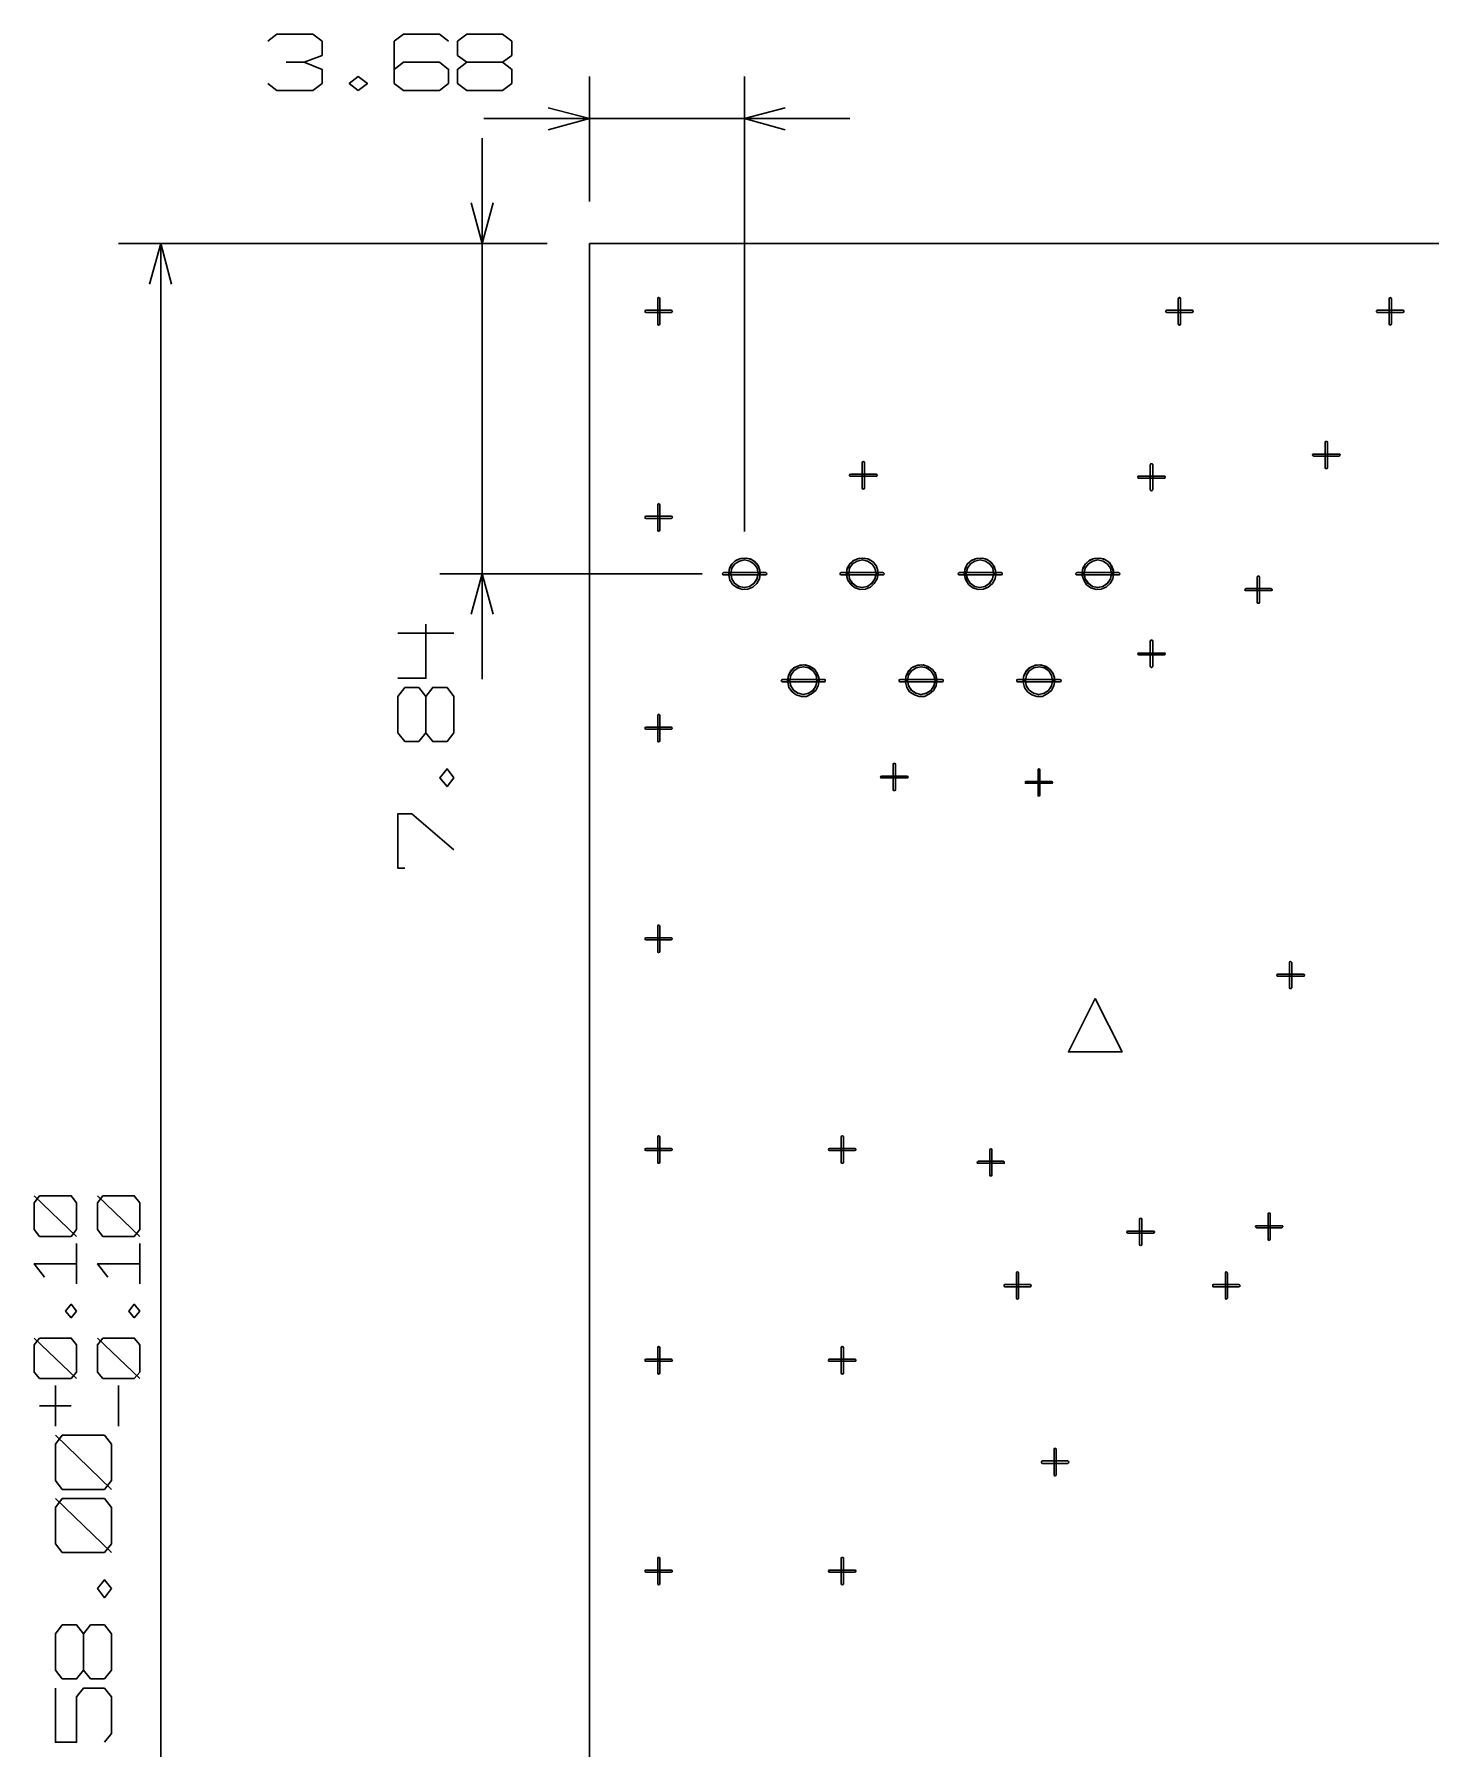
# Model space of a CAD drawing. Header units: millimetres. Extents: x 0 to 1189, y 35 to 806.
# Drawn here: x 587.1 to 678.2, y 510.5 to 622.4 of the extents above; entities that cross this region are included whole.
import ezdxf

# ---------------------------------------------------------------- set-up
doc = ezdxf.new("R2010")
doc.units = ezdxf.units.MM
doc.layers.add('Pen 1', color=7, linetype='Continuous')

msp = doc.modelspace()

# ---------------------------------------------------------------- linework, layer by layer
at = {"layer": 'Pen 1', "color": 7, "lineweight": 30}
for p, q in [((603.55, 620.55), (604.72, 620.55)), ((623.33, 611.47), (623.33, 619.62)), ((633.45, 589.92), (633.45, 619.62)), ((640.33, 616.88), (616.45, 616.88)), ((616.33, 580.3), (616.33, 615.6)), ((620.58, 608.72), (592.62, 608.72)), ((595.38, 608.72), (595.38, 449.2)), ((620.58, 608.72), (613.58, 608.72)), ((630.7, 587.17), (613.58, 587.17)), ((610.83, 583.3), (614.5, 583.3)), ((589.88, 543.92), (587.12, 546.58)), ((594, 543.92), (591.25, 546.58)), ((589.88, 540.83), (589.88, 543.47)), ((594, 540.83), (594, 543.47)), ((589.88, 534.65), (587.12, 537.3)), ((594, 534.65), (591.25, 537.3)), ((588.5, 531.55), (588.5, 534.2)), ((592.62, 531.55), (592.62, 534.2)), ((587.47, 532.88), (589.53, 532.88)), ((592.17, 527.42), (588.5, 530.95)), ((592.17, 523.3), (588.5, 526.83))]:
    msp.add_line(p, q, dxfattribs=at)
for points in [[(602.35, 621.92), (602.95, 622.38), (605.3, 622.38), (605.9, 621.92), (605.9, 621), (604.72, 620.55), (605.9, 620.08), (605.9, 619.17), (605.3, 618.7), (602.95, 618.7), (602.35, 619.17)], [(614.15, 621.92), (613.55, 622.38), (611.2, 622.38), (610.6, 621.92), (610.6, 619.17), (611.2, 618.7), (613.55, 618.7), (614.15, 619.17), (614.15, 620.08), (613.55, 620.55), (611.2, 620.55), (610.6, 620.08)], [(615.33, 620.55), (614.72, 620.08), (614.72, 619.17), (615.33, 618.7), (617.67, 618.7), (618.28, 619.17), (618.28, 620.08), (617.67, 620.55), (615.33, 620.55), (614.72, 621), (614.72, 621.92), (615.33, 622.38), (617.67, 622.38), (618.28, 621.92), (618.28, 621), (617.67, 620.55)], [(608.25, 618.7), (607.67, 619.17), (608.25, 619.62), (608.85, 619.17), (608.25, 618.7)], [(620.65, 616.15), (623.33, 616.88), (620.65, 617.58)], [(636.1, 617.58), (633.45, 616.88), (636.1, 616.15)], [(615.62, 611.38), (616.33, 608.72), (617.05, 611.38)], [(596.08, 606.08), (595.38, 608.72), (594.65, 606.08)], [(623.33, 608.72), (623.33, 449.2), (832.35, 449.2), (832.35, 608.72), (623.33, 608.72)], [(627.03, 604.22), (626.97, 604.25), (626.97, 604.3), (626.97, 604.35), (627.03, 604.38), (628.67, 604.38), (628.72, 604.35), (628.75, 604.3), (628.72, 604.25), (628.67, 604.22), (627.03, 604.22)], [(627.03, 604.22), (626.97, 604.25), (626.97, 604.3), (626.97, 604.35), (627.03, 604.38), (628.67, 604.38), (628.72, 604.35), (628.75, 604.3), (628.72, 604.25), (628.67, 604.22), (627.03, 604.22)], [(627.8, 605.12), (627.8, 605.17), (627.85, 605.2), (627.9, 605.17), (627.92, 605.12), (627.92, 603.47), (627.9, 603.42), (627.85, 603.4), (627.8, 603.42), (627.8, 603.47), (627.8, 605.12)], [(627.8, 605.12), (627.8, 605.17), (627.85, 605.2), (627.9, 605.17), (627.92, 605.12), (627.92, 603.47), (627.9, 603.42), (627.85, 603.4), (627.8, 603.42), (627.8, 603.47), (627.8, 605.12)], [(661, 604.22), (660.95, 604.25), (660.92, 604.3), (660.95, 604.35), (661, 604.38), (662.65, 604.38), (662.7, 604.35), (662.72, 604.3), (662.7, 604.25), (662.65, 604.22), (661, 604.22)], [(661, 604.22), (660.95, 604.25), (660.92, 604.3), (660.95, 604.35), (661, 604.38), (662.65, 604.38), (662.7, 604.35), (662.72, 604.3), (662.7, 604.25), (662.65, 604.22), (661, 604.22)], [(661.75, 605.12), (661.78, 605.17), (661.83, 605.2), (661.88, 605.17), (661.9, 605.12), (661.9, 603.47), (661.88, 603.42), (661.83, 603.4), (661.78, 603.42), (661.75, 603.47), (661.75, 605.12)], [(661.75, 605.12), (661.78, 605.17), (661.83, 605.2), (661.88, 605.17), (661.9, 605.12), (661.9, 603.47), (661.88, 603.42), (661.83, 603.4), (661.78, 603.42), (661.75, 603.47), (661.75, 605.12)], [(674.75, 604.22), (674.7, 604.25), (674.67, 604.3), (674.7, 604.35), (674.75, 604.38), (676.4, 604.38), (676.45, 604.35), (676.47, 604.3), (676.45, 604.25), (676.4, 604.22), (674.75, 604.22)], [(674.75, 604.22), (674.7, 604.25), (674.67, 604.3), (674.7, 604.35), (674.75, 604.38), (676.4, 604.38), (676.45, 604.35), (676.47, 604.3), (676.45, 604.25), (676.4, 604.22), (674.75, 604.22)], [(675.5, 605.12), (675.53, 605.17), (675.58, 605.2), (675.62, 605.17), (675.65, 605.12), (675.65, 603.47), (675.62, 603.42), (675.58, 603.4), (675.53, 603.42), (675.5, 603.47), (675.5, 605.12)], [(675.5, 605.12), (675.53, 605.17), (675.58, 605.2), (675.62, 605.17), (675.65, 605.12), (675.65, 603.47), (675.62, 603.42), (675.58, 603.4), (675.53, 603.42), (675.5, 603.47), (675.5, 605.12)], [(671.33, 595.75), (671.35, 595.8), (671.4, 595.8), (671.45, 595.8), (671.47, 595.75), (671.47, 594.1), (671.45, 594.05), (671.4, 594.03), (671.35, 594.05), (671.33, 594.1), (671.33, 595.75)], [(671.33, 595.75), (671.35, 595.8), (671.4, 595.8), (671.45, 595.8), (671.47, 595.75), (671.47, 594.1), (671.45, 594.05), (671.4, 594.03), (671.35, 594.05), (671.33, 594.1), (671.33, 595.75)], [(641.12, 594.42), (641.15, 594.47), (641.2, 594.5), (641.25, 594.47), (641.28, 594.42), (641.28, 592.78), (641.25, 592.72), (641.2, 592.7), (641.15, 592.72), (641.12, 592.78), (641.12, 594.42)], [(641.12, 594.42), (641.15, 594.47), (641.2, 594.5), (641.25, 594.47), (641.28, 594.42), (641.28, 592.78), (641.25, 592.72), (641.2, 592.7), (641.15, 592.72), (641.12, 592.78), (641.12, 594.42)], [(659.92, 594.3), (659.95, 594.35), (660, 594.35), (660.05, 594.35), (660.08, 594.3), (660.08, 592.65), (660.05, 592.6), (660, 592.58), (659.95, 592.6), (659.92, 592.65), (659.92, 594.3)], [(659.92, 594.3), (659.95, 594.35), (660, 594.35), (660.05, 594.35), (660.08, 594.3), (660.08, 592.65), (660.05, 592.6), (660, 592.58), (659.95, 592.6), (659.92, 592.65), (659.92, 594.3)], [(670.58, 594.85), (670.53, 594.88), (670.5, 594.92), (670.53, 594.97), (670.58, 594.97), (672.22, 594.97), (672.28, 594.97), (672.3, 594.92), (672.28, 594.88), (672.22, 594.85), (670.58, 594.85)], [(670.58, 594.85), (670.53, 594.88), (670.5, 594.92), (670.53, 594.97), (670.58, 594.97), (672.22, 594.97), (672.28, 594.97), (672.3, 594.92), (672.28, 594.88), (672.22, 594.85), (670.58, 594.85)], [(640.38, 593.53), (640.33, 593.55), (640.3, 593.6), (640.33, 593.65), (640.38, 593.67), (642.03, 593.67), (642.08, 593.65), (642.1, 593.6), (642.08, 593.55), (642.03, 593.53), (640.38, 593.53)], [(640.38, 593.53), (640.33, 593.55), (640.3, 593.6), (640.33, 593.65), (640.38, 593.67), (642.03, 593.67), (642.08, 593.65), (642.1, 593.6), (642.08, 593.55), (642.03, 593.53), (640.38, 593.53)], [(659.17, 593.4), (659.12, 593.42), (659.1, 593.47), (659.12, 593.53), (659.17, 593.53), (660.83, 593.53), (660.88, 593.53), (660.9, 593.47), (660.88, 593.42), (660.83, 593.4), (659.17, 593.4)], [(659.17, 593.4), (659.12, 593.42), (659.1, 593.47), (659.12, 593.53), (659.17, 593.53), (660.83, 593.53), (660.88, 593.53), (660.9, 593.47), (660.88, 593.42), (660.83, 593.4), (659.17, 593.4)], [(627.03, 590.78), (626.97, 590.8), (626.97, 590.85), (626.97, 590.9), (627.03, 590.92), (628.67, 590.92), (628.72, 590.9), (628.75, 590.85), (628.72, 590.8), (628.67, 590.78), (627.03, 590.78)], [(627.03, 590.78), (626.97, 590.8), (626.97, 590.85), (626.97, 590.9), (627.03, 590.92), (628.67, 590.92), (628.72, 590.9), (628.75, 590.85), (628.72, 590.8), (628.67, 590.78), (627.03, 590.78)], [(627.8, 591.67), (627.8, 591.72), (627.85, 591.75), (627.9, 591.72), (627.92, 591.67), (627.92, 590.03), (627.9, 589.97), (627.85, 589.95), (627.8, 589.97), (627.8, 590.03), (627.8, 591.67)], [(627.8, 591.67), (627.8, 591.72), (627.85, 591.75), (627.9, 591.72), (627.92, 591.67), (627.92, 590.03), (627.9, 589.97), (627.85, 589.95), (627.8, 589.97), (627.8, 590.03), (627.8, 591.67)], [(632.42, 587.17), (632.47, 587.53), (632.65, 587.83), (632.9, 588.05), (633.22, 588.17), (633.58, 588.2), (633.9, 588.1), (634.17, 587.9), (634.38, 587.62), (634.47, 587.28), (634.47, 587.17), (634.35, 587.17), (634.28, 587.53), (634.08, 587.8), (633.8, 588), (633.45, 588.08), (633.12, 588), (632.83, 587.83), (632.62, 587.53), (632.55, 587.2), (632.55, 587.17), (632.42, 587.17)], [(634.47, 587.17), (634.42, 586.85), (634.25, 586.53), (634, 586.3), (633.67, 586.17), (633.33, 586.15), (633, 586.25), (632.7, 586.45), (632.5, 586.75), (632.42, 587.08), (632.45, 587.42), (632.58, 587.75), (632.83, 588), (633.12, 588.15), (633.47, 588.2), (633.83, 588.15), (634.12, 587.97), (634.35, 587.7), (634.45, 587.38), (634.47, 587.17)], [(634.35, 587.17), (634.28, 587.53), (634.08, 587.8), (633.8, 588), (633.45, 588.08), (633.12, 588), (632.83, 587.83), (632.62, 587.53), (632.55, 587.2), (632.62, 586.85), (632.8, 586.55), (633.08, 586.35), (633.42, 586.28), (633.78, 586.35), (634.05, 586.53), (634.25, 586.83), (634.35, 587.15), (634.35, 587.17)], [(640.1, 587.17), (640.15, 587.53), (640.33, 587.83), (640.6, 588.05), (640.9, 588.17), (641.25, 588.2), (641.6, 588.1), (641.88, 587.9), (642.08, 587.62), (642.15, 587.28), (642.17, 587.17), (642.03, 587.17), (641.95, 587.53), (641.78, 587.8), (641.47, 588), (641.15, 588.08), (640.8, 588), (640.5, 587.83), (640.3, 587.53), (640.25, 587.2), (640.25, 587.17), (640.1, 587.17)], [(642.17, 587.17), (642.1, 586.85), (641.92, 586.53), (641.67, 586.3), (641.35, 586.17), (641, 586.15), (640.67, 586.25), (640.4, 586.45), (640.2, 586.75), (640.1, 587.08), (640.12, 587.42), (640.28, 587.75), (640.5, 588), (640.83, 588.15), (641.15, 588.2), (641.5, 588.15), (641.8, 587.97), (642.03, 587.7), (642.15, 587.38), (642.17, 587.17)], [(642.03, 587.17), (641.95, 587.53), (641.78, 587.8), (641.47, 588), (641.15, 588.08), (640.8, 588), (640.5, 587.83), (640.3, 587.53), (640.25, 587.2), (640.3, 586.85), (640.47, 586.55), (640.78, 586.35), (641.1, 586.28), (641.45, 586.35), (641.75, 586.53), (641.95, 586.83), (642.03, 587.15), (642.03, 587.17)], [(647.78, 587.17), (647.85, 587.53), (648, 587.83), (648.28, 588.05), (648.6, 588.17), (648.95, 588.2), (649.28, 588.1), (649.55, 587.9), (649.75, 587.62), (649.85, 587.28), (649.85, 587.17), (649.7, 587.17), (649.65, 587.53), (649.45, 587.8), (649.17, 588), (648.83, 588.08), (648.47, 588), (648.2, 587.83), (648, 587.53), (647.92, 587.2), (647.92, 587.17), (647.78, 587.17)], [(649.85, 587.17), (649.8, 586.85), (649.62, 586.53), (649.35, 586.3), (649.05, 586.17), (648.7, 586.15), (648.35, 586.25), (648.08, 586.45), (647.88, 586.75), (647.8, 587.08), (647.83, 587.42), (647.95, 587.75), (648.2, 588), (648.5, 588.15), (648.85, 588.2), (649.17, 588.15), (649.47, 587.97), (649.7, 587.7), (649.83, 587.38), (649.85, 587.17)], [(649.7, 587.17), (649.65, 587.53), (649.45, 587.8), (649.17, 588), (648.83, 588.08), (648.47, 588), (648.2, 587.83), (648, 587.53), (647.92, 587.2), (647.97, 586.85), (648.17, 586.55), (648.45, 586.35), (648.8, 586.28), (649.12, 586.35), (649.42, 586.53), (649.62, 586.83), (649.7, 587.15), (649.7, 587.17)], [(655.47, 587.17), (655.53, 587.53), (655.7, 587.83), (655.95, 588.05), (656.28, 588.17), (656.62, 588.2), (656.95, 588.1), (657.25, 587.9), (657.42, 587.62), (657.53, 587.28), (657.53, 587.17), (657.4, 587.17), (657.33, 587.53), (657.12, 587.8), (656.85, 588), (656.5, 588.08), (656.17, 588), (655.88, 587.83), (655.67, 587.53), (655.6, 587.2), (655.6, 587.17), (655.47, 587.17)], [(657.53, 587.17), (657.47, 586.85), (657.3, 586.53), (657.05, 586.3), (656.72, 586.17), (656.38, 586.15), (656.05, 586.25), (655.75, 586.45), (655.58, 586.75), (655.47, 587.08), (655.5, 587.42), (655.65, 587.75), (655.88, 588), (656.17, 588.15), (656.53, 588.2), (656.88, 588.15), (657.17, 587.97), (657.4, 587.7), (657.53, 587.38), (657.53, 587.17)], [(657.4, 587.17), (657.33, 587.53), (657.12, 587.8), (656.85, 588), (656.5, 588.08), (656.17, 588), (655.88, 587.83), (655.67, 587.53), (655.6, 587.2), (655.67, 586.85), (655.85, 586.55), (656.15, 586.35), (656.47, 586.28), (656.83, 586.35), (657.12, 586.53), (657.33, 586.83), (657.4, 587.15), (657.4, 587.17)], [(617.05, 584.53), (616.33, 587.17), (615.62, 584.53)], [(632.08, 587.1), (632.03, 587.12), (632, 587.17), (632.03, 587.22), (632.08, 587.25), (634.83, 587.25), (634.88, 587.22), (634.9, 587.17), (634.88, 587.12), (634.83, 587.1), (632.08, 587.1)], [(632.08, 587.1), (632.03, 587.12), (632, 587.17), (632.03, 587.22), (632.08, 587.25), (634.83, 587.25), (634.88, 587.22), (634.9, 587.17), (634.88, 587.12), (634.83, 587.1), (632.08, 587.1)], [(632.55, 587.17), (632.62, 586.85), (632.8, 586.55), (633.1, 586.35), (633.45, 586.28), (633.78, 586.35), (634.08, 586.55), (634.28, 586.83), (634.35, 587.17), (634.47, 587.17), (634.42, 586.85), (634.25, 586.53), (634, 586.3), (633.67, 586.17), (633.33, 586.15), (633, 586.25), (632.7, 586.45), (632.5, 586.75), (632.42, 587.08), (632.42, 587.17), (632.55, 587.17)], [(639.75, 587.1), (639.7, 587.12), (639.7, 587.17), (639.7, 587.22), (639.75, 587.25), (642.5, 587.25), (642.55, 587.22), (642.58, 587.17), (642.55, 587.12), (642.5, 587.1), (639.75, 587.1)], [(639.75, 587.1), (639.7, 587.12), (639.7, 587.17), (639.7, 587.22), (639.75, 587.25), (642.5, 587.25), (642.55, 587.22), (642.58, 587.17), (642.55, 587.12), (642.5, 587.1), (639.75, 587.1)], [(640.25, 587.17), (640.3, 586.85), (640.5, 586.55), (640.78, 586.35), (641.12, 586.28), (641.47, 586.35), (641.75, 586.55), (641.95, 586.83), (642.03, 587.17), (642.17, 587.17), (642.1, 586.85), (641.92, 586.53), (641.67, 586.3), (641.35, 586.17), (641, 586.15), (640.67, 586.25), (640.4, 586.45), (640.2, 586.75), (640.1, 587.08), (640.1, 587.17), (640.25, 587.17)], [(647.45, 587.1), (647.4, 587.12), (647.38, 587.17), (647.4, 587.22), (647.45, 587.25), (650.2, 587.25), (650.25, 587.22), (650.25, 587.17), (650.25, 587.12), (650.2, 587.1), (647.45, 587.1)], [(647.45, 587.1), (647.4, 587.12), (647.38, 587.17), (647.4, 587.22), (647.45, 587.25), (650.2, 587.25), (650.25, 587.22), (650.25, 587.17), (650.25, 587.12), (650.2, 587.1), (647.45, 587.1)], [(647.92, 587.17), (648, 586.85), (648.17, 586.55), (648.47, 586.35), (648.8, 586.28), (649.15, 586.35), (649.45, 586.55), (649.62, 586.83), (649.7, 587.17), (649.85, 587.17), (649.8, 586.85), (649.62, 586.53), (649.35, 586.3), (649.05, 586.17), (648.7, 586.15), (648.35, 586.25), (648.08, 586.45), (647.88, 586.75), (647.8, 587.08), (647.78, 587.17), (647.92, 587.17)], [(655.12, 587.1), (655.08, 587.12), (655.05, 587.17), (655.08, 587.22), (655.12, 587.25), (657.88, 587.25), (657.92, 587.22), (657.95, 587.17), (657.92, 587.12), (657.88, 587.1), (655.12, 587.1)], [(655.12, 587.1), (655.08, 587.12), (655.05, 587.17), (655.08, 587.22), (655.12, 587.25), (657.88, 587.25), (657.92, 587.22), (657.95, 587.17), (657.92, 587.12), (657.88, 587.1), (655.12, 587.1)], [(655.6, 587.17), (655.67, 586.85), (655.88, 586.55), (656.15, 586.35), (656.5, 586.28), (656.83, 586.35), (657.12, 586.55), (657.33, 586.83), (657.4, 587.17), (657.53, 587.17), (657.47, 586.85), (657.3, 586.53), (657.05, 586.3), (656.72, 586.17), (656.38, 586.15), (656.05, 586.25), (655.75, 586.45), (655.58, 586.75), (655.47, 587.08), (655.47, 587.17), (655.6, 587.17)], [(666.9, 586.95), (666.92, 587), (666.97, 587.03), (667.03, 587), (667.05, 586.95), (667.05, 585.3), (667.03, 585.25), (666.97, 585.25), (666.92, 585.25), (666.9, 585.3), (666.9, 586.95)], [(666.9, 586.95), (666.92, 587), (666.97, 587.03), (667.03, 587), (667.05, 586.95), (667.05, 585.3), (667.03, 585.25), (666.97, 585.25), (666.92, 585.25), (666.9, 585.3), (666.9, 586.95)], [(666.15, 586.08), (666.1, 586.08), (666.08, 586.12), (666.1, 586.17), (666.15, 586.2), (667.8, 586.2), (667.85, 586.17), (667.88, 586.12), (667.85, 586.08), (667.8, 586.08), (666.15, 586.08)], [(666.15, 586.08), (666.1, 586.08), (666.08, 586.12), (666.1, 586.17), (666.15, 586.2), (667.8, 586.2), (667.85, 586.17), (667.88, 586.12), (667.85, 586.08), (667.8, 586.08), (666.15, 586.08)], [(610.83, 580.35), (612.67, 580.35), (612.67, 583.88)], [(659.17, 581.88), (659.12, 581.9), (659.1, 581.95), (659.12, 582), (659.17, 582), (660.83, 582), (660.88, 582), (660.9, 581.95), (660.88, 581.9), (660.83, 581.88), (659.17, 581.88)], [(659.17, 581.88), (659.12, 581.9), (659.1, 581.95), (659.12, 582), (659.17, 582), (660.83, 582), (660.88, 582), (660.9, 581.95), (660.88, 581.9), (660.83, 581.88), (659.17, 581.88)], [(659.92, 582.78), (659.95, 582.83), (660, 582.83), (660.05, 582.83), (660.08, 582.78), (660.08, 581.12), (660.05, 581.08), (660, 581.05), (659.95, 581.08), (659.92, 581.12), (659.92, 582.78)], [(659.92, 582.78), (659.95, 582.83), (660, 582.83), (660.05, 582.83), (660.08, 582.78), (660.08, 581.12), (660.05, 581.08), (660, 581.05), (659.95, 581.08), (659.92, 581.12), (659.92, 582.78)], [(636.25, 580.2), (636.33, 580.53), (636.47, 580.85), (636.75, 581.08), (637.08, 581.2), (637.42, 581.22), (637.75, 581.12), (638.03, 580.92), (638.22, 580.62), (638.33, 580.3), (638.33, 580.2), (638.17, 580.2), (638.12, 580.53), (637.92, 580.83), (637.62, 581.03), (637.3, 581.1), (636.95, 581.03), (636.67, 580.83), (636.47, 580.55), (636.4, 580.2), (636.25, 580.2)], [(638.33, 580.2), (638.25, 579.85), (638.1, 579.55), (637.83, 579.33), (637.5, 579.17), (637.17, 579.17), (636.83, 579.28), (636.55, 579.47), (636.35, 579.75), (636.28, 580.1), (636.3, 580.45), (636.42, 580.75), (636.67, 581.03), (636.97, 581.17), (637.33, 581.22), (637.65, 581.15), (637.95, 580.97), (638.17, 580.72), (638.3, 580.4), (638.33, 580.2)], [(638.17, 580.2), (638.12, 580.53), (637.92, 580.83), (637.62, 581.03), (637.3, 581.1), (636.95, 581.03), (636.67, 580.83), (636.47, 580.55), (636.4, 580.2), (636.45, 579.88), (636.65, 579.58), (636.92, 579.38), (637.28, 579.3), (637.6, 579.35), (637.9, 579.55), (638.1, 579.83), (638.17, 580.17), (638.17, 580.2)], [(643.95, 580.2), (644, 580.53), (644.17, 580.85), (644.42, 581.08), (644.75, 581.2), (645.1, 581.22), (645.42, 581.12), (645.72, 580.92), (645.9, 580.62), (646, 580.3), (646, 580.2), (645.88, 580.2), (645.8, 580.53), (645.6, 580.83), (645.33, 581.03), (644.97, 581.1), (644.65, 581.03), (644.35, 580.83), (644.15, 580.55), (644.08, 580.2), (643.95, 580.2)], [(646, 580.2), (645.95, 579.85), (645.78, 579.55), (645.53, 579.33), (645.2, 579.17), (644.85, 579.17), (644.53, 579.28), (644.22, 579.47), (644.05, 579.75), (643.95, 580.1), (643.97, 580.45), (644.12, 580.75), (644.35, 581.03), (644.65, 581.17), (645, 581.22), (645.35, 581.15), (645.65, 580.97), (645.88, 580.72), (645.97, 580.4), (646, 580.2)], [(645.88, 580.2), (645.8, 580.53), (645.6, 580.83), (645.33, 581.03), (644.97, 581.1), (644.65, 581.03), (644.35, 580.83), (644.15, 580.55), (644.08, 580.2), (644.15, 579.88), (644.33, 579.58), (644.62, 579.38), (644.95, 579.3), (645.3, 579.35), (645.6, 579.55), (645.8, 579.83), (645.88, 580.17), (645.88, 580.2)], [(651.62, 580.2), (651.67, 580.53), (651.85, 580.85), (652.12, 581.08), (652.42, 581.2), (652.78, 581.22), (653.12, 581.12), (653.4, 580.92), (653.6, 580.62), (653.67, 580.3), (653.7, 580.2), (653.55, 580.2), (653.47, 580.53), (653.3, 580.83), (653, 581.03), (652.67, 581.1), (652.33, 581.03), (652.03, 580.83), (651.85, 580.55), (651.78, 580.2), (651.62, 580.2)], [(653.7, 580.2), (653.62, 579.85), (653.47, 579.55), (653.2, 579.33), (652.88, 579.17), (652.53, 579.17), (652.2, 579.28), (651.92, 579.47), (651.72, 579.75), (651.62, 580.1), (651.65, 580.45), (651.8, 580.75), (652.03, 581.03), (652.35, 581.17), (652.67, 581.22), (653.03, 581.15), (653.33, 580.97), (653.55, 580.72), (653.67, 580.4), (653.7, 580.2)], [(653.55, 580.2), (653.47, 580.53), (653.3, 580.83), (653, 581.03), (652.67, 581.1), (652.33, 581.03), (652.03, 580.83), (651.85, 580.55), (651.78, 580.2), (651.83, 579.88), (652.03, 579.58), (652.3, 579.38), (652.62, 579.3), (652.97, 579.35), (653.28, 579.55), (653.47, 579.83), (653.55, 580.17), (653.55, 580.2)], [(612.67, 576.8), (613.12, 576.22), (614.05, 576.22), (614.5, 576.8), (614.5, 579.17), (614.05, 579.75), (613.12, 579.75), (612.67, 579.17), (612.67, 576.8), (612.2, 576.22), (611.3, 576.22), (610.83, 576.8), (610.83, 579.17), (611.3, 579.75), (612.2, 579.75), (612.67, 579.17)], [(635.92, 580.12), (635.88, 580.15), (635.85, 580.2), (635.88, 580.25), (635.92, 580.28), (638.67, 580.28), (638.72, 580.25), (638.72, 580.2), (638.72, 580.15), (638.67, 580.12), (635.92, 580.12)], [(635.92, 580.12), (635.88, 580.15), (635.85, 580.2), (635.88, 580.25), (635.92, 580.28), (638.67, 580.28), (638.72, 580.25), (638.72, 580.2), (638.72, 580.15), (638.67, 580.12), (635.92, 580.12)], [(636.4, 580.2), (636.47, 579.85), (636.65, 579.58), (636.95, 579.38), (637.28, 579.3), (637.62, 579.38), (637.92, 579.55), (638.1, 579.85), (638.17, 580.17), (638.17, 580.2), (638.33, 580.2), (638.25, 579.85), (638.1, 579.55), (637.83, 579.33), (637.5, 579.17), (637.17, 579.17), (636.83, 579.28), (636.55, 579.47), (636.35, 579.75), (636.28, 580.1), (636.25, 580.2), (636.4, 580.2)], [(643.6, 580.12), (643.55, 580.15), (643.53, 580.2), (643.55, 580.25), (643.6, 580.28), (646.35, 580.28), (646.4, 580.25), (646.42, 580.2), (646.4, 580.15), (646.35, 580.12), (643.6, 580.12)], [(643.6, 580.12), (643.55, 580.15), (643.53, 580.2), (643.55, 580.25), (643.6, 580.28), (646.35, 580.28), (646.4, 580.25), (646.42, 580.2), (646.4, 580.15), (646.35, 580.12), (643.6, 580.12)], [(644.08, 580.2), (644.15, 579.85), (644.35, 579.58), (644.62, 579.38), (644.97, 579.3), (645.3, 579.38), (645.6, 579.55), (645.8, 579.85), (645.88, 580.17), (645.88, 580.2), (646, 580.2), (645.95, 579.85), (645.78, 579.55), (645.53, 579.33), (645.2, 579.17), (644.85, 579.17), (644.53, 579.28), (644.22, 579.47), (644.05, 579.75), (643.95, 580.1), (643.95, 580.2), (644.08, 580.2)], [(651.28, 580.12), (651.22, 580.15), (651.22, 580.2), (651.22, 580.25), (651.28, 580.28), (654.03, 580.28), (654.08, 580.25), (654.1, 580.2), (654.08, 580.15), (654.03, 580.12), (651.28, 580.12)], [(651.28, 580.12), (651.22, 580.15), (651.22, 580.2), (651.22, 580.25), (651.28, 580.28), (654.03, 580.28), (654.08, 580.25), (654.1, 580.2), (654.08, 580.15), (654.03, 580.12), (651.28, 580.12)], [(651.78, 580.2), (651.83, 579.85), (652.03, 579.58), (652.3, 579.38), (652.65, 579.3), (653, 579.38), (653.28, 579.55), (653.47, 579.85), (653.55, 580.17), (653.55, 580.2), (653.7, 580.2), (653.62, 579.85), (653.47, 579.55), (653.2, 579.33), (652.88, 579.17), (652.53, 579.17), (652.2, 579.28), (651.92, 579.47), (651.72, 579.75), (651.62, 580.1), (651.62, 580.2), (651.78, 580.2)], [(627.8, 577.92), (627.8, 577.97), (627.85, 578), (627.9, 577.97), (627.92, 577.92), (627.92, 576.28), (627.9, 576.22), (627.85, 576.2), (627.8, 576.22), (627.8, 576.28), (627.8, 577.92)], [(627.8, 577.92), (627.8, 577.97), (627.85, 578), (627.9, 577.97), (627.92, 577.92), (627.92, 576.28), (627.9, 576.22), (627.85, 576.2), (627.8, 576.22), (627.8, 576.28), (627.8, 577.92)], [(627.03, 577.03), (626.97, 577.05), (626.97, 577.1), (626.97, 577.15), (627.03, 577.17), (628.67, 577.17), (628.72, 577.15), (628.75, 577.1), (628.72, 577.05), (628.67, 577.03), (627.03, 577.03)], [(627.03, 577.03), (626.97, 577.05), (626.97, 577.1), (626.97, 577.15), (627.03, 577.17), (628.67, 577.17), (628.72, 577.15), (628.75, 577.1), (628.72, 577.05), (628.67, 577.03), (627.03, 577.03)], [(614.5, 573.85), (614.05, 573.28), (613.58, 573.85), (614.05, 574.45), (614.5, 573.85)], [(642.4, 573.85), (642.35, 573.85), (642.33, 573.9), (642.35, 573.95), (642.4, 573.97), (644.05, 573.97), (644.1, 573.95), (644.12, 573.9), (644.1, 573.85), (644.05, 573.85), (642.4, 573.85)], [(642.4, 573.85), (642.35, 573.85), (642.33, 573.9), (642.35, 573.95), (642.4, 573.97), (644.05, 573.97), (644.1, 573.95), (644.12, 573.9), (644.1, 573.85), (644.05, 573.85), (642.4, 573.85)], [(643.15, 574.72), (643.17, 574.78), (643.22, 574.8), (643.28, 574.78), (643.3, 574.72), (643.3, 573.08), (643.28, 573.03), (643.22, 573.03), (643.17, 573.03), (643.15, 573.08), (643.15, 574.72)], [(643.15, 574.72), (643.17, 574.78), (643.22, 574.8), (643.28, 574.78), (643.3, 574.72), (643.3, 573.08), (643.28, 573.03), (643.22, 573.03), (643.17, 573.03), (643.15, 573.08), (643.15, 574.72)], [(652.6, 574.38), (652.6, 574.42), (652.65, 574.45), (652.7, 574.42), (652.72, 574.38), (652.72, 572.72), (652.7, 572.67), (652.65, 572.67), (652.6, 572.67), (652.6, 572.72), (652.6, 574.38)], [(652.6, 574.38), (652.6, 574.42), (652.65, 574.45), (652.7, 574.42), (652.72, 574.38), (652.72, 572.72), (652.7, 572.67), (652.65, 572.67), (652.6, 572.67), (652.6, 572.72), (652.6, 574.38)], [(651.83, 573.5), (651.78, 573.5), (651.78, 573.55), (651.78, 573.6), (651.83, 573.62), (653.47, 573.62), (653.53, 573.6), (653.55, 573.55), (653.53, 573.5), (653.47, 573.5), (651.83, 573.5)], [(651.83, 573.5), (651.78, 573.5), (651.78, 573.55), (651.78, 573.6), (651.83, 573.62), (653.47, 573.62), (653.53, 573.6), (653.55, 573.55), (653.53, 573.5), (653.47, 573.5), (651.83, 573.5)], [(611.3, 567.97), (610.83, 567.97), (610.83, 571.5), (611.75, 571.5), (614.5, 569.15)], [(627.8, 564.17), (627.8, 564.22), (627.85, 564.25), (627.9, 564.22), (627.92, 564.17), (627.92, 562.53), (627.9, 562.47), (627.85, 562.45), (627.8, 562.47), (627.8, 562.53), (627.8, 564.17)], [(627.8, 564.17), (627.8, 564.22), (627.85, 564.25), (627.9, 564.22), (627.92, 564.17), (627.92, 562.53), (627.9, 562.47), (627.85, 562.45), (627.8, 562.47), (627.8, 562.53), (627.8, 564.17)], [(627.03, 563.28), (626.97, 563.3), (626.97, 563.35), (626.97, 563.4), (627.03, 563.42), (628.67, 563.42), (628.72, 563.4), (628.75, 563.35), (628.72, 563.3), (628.67, 563.28), (627.03, 563.28)], [(627.03, 563.28), (626.97, 563.3), (626.97, 563.35), (626.97, 563.4), (627.03, 563.42), (628.67, 563.42), (628.72, 563.4), (628.75, 563.35), (628.72, 563.3), (628.67, 563.28), (627.03, 563.28)], [(669, 561.8), (669.03, 561.85), (669.08, 561.88), (669.12, 561.85), (669.15, 561.8), (669.15, 560.15), (669.12, 560.1), (669.08, 560.1), (669.03, 560.1), (669, 560.15), (669, 561.8)], [(669, 561.8), (669.03, 561.85), (669.08, 561.88), (669.12, 561.85), (669.15, 561.8), (669.15, 560.15), (669.12, 560.1), (669.08, 560.1), (669.03, 560.1), (669, 560.15), (669, 561.8)], [(668.25, 560.92), (668.2, 560.92), (668.17, 560.97), (668.2, 561.03), (668.25, 561.05), (669.9, 561.05), (669.95, 561.03), (669.97, 560.97), (669.95, 560.92), (669.9, 560.92), (668.25, 560.92)], [(668.25, 560.92), (668.2, 560.92), (668.17, 560.97), (668.2, 561.03), (668.25, 561.05), (669.9, 561.05), (669.95, 561.03), (669.97, 560.97), (669.95, 560.92), (669.9, 560.92), (668.25, 560.92)], [(656.33, 559.45), (654.58, 555.97), (658.08, 555.97), (656.33, 559.45)], [(656.33, 559.45), (654.58, 555.97), (658.08, 555.97), (656.33, 559.45)], [(627.8, 550.42), (627.8, 550.47), (627.85, 550.5), (627.9, 550.47), (627.92, 550.42), (627.92, 548.78), (627.9, 548.72), (627.85, 548.7), (627.8, 548.72), (627.8, 548.78), (627.8, 550.42)], [(627.8, 550.42), (627.8, 550.47), (627.85, 550.5), (627.9, 550.47), (627.92, 550.42), (627.92, 548.78), (627.9, 548.72), (627.85, 548.7), (627.8, 548.72), (627.8, 548.78), (627.8, 550.42)], [(639.75, 550.42), (639.78, 550.47), (639.83, 550.5), (639.88, 550.47), (639.9, 550.42), (639.9, 548.78), (639.88, 548.72), (639.83, 548.7), (639.78, 548.72), (639.75, 548.78), (639.75, 550.42)], [(639.75, 550.42), (639.78, 550.47), (639.83, 550.5), (639.88, 550.47), (639.9, 550.42), (639.9, 548.78), (639.88, 548.72), (639.83, 548.7), (639.78, 548.72), (639.75, 548.78), (639.75, 550.42)], [(627.03, 549.53), (626.97, 549.55), (626.97, 549.6), (626.97, 549.65), (627.03, 549.67), (628.67, 549.67), (628.72, 549.65), (628.75, 549.6), (628.72, 549.55), (628.67, 549.53), (627.03, 549.53)], [(627.03, 549.53), (626.97, 549.55), (626.97, 549.6), (626.97, 549.65), (627.03, 549.67), (628.67, 549.67), (628.72, 549.65), (628.75, 549.6), (628.72, 549.55), (628.67, 549.53), (627.03, 549.53)], [(639, 549.53), (638.95, 549.55), (638.92, 549.6), (638.95, 549.65), (639, 549.67), (640.65, 549.67), (640.7, 549.65), (640.72, 549.6), (640.7, 549.55), (640.65, 549.53), (639, 549.53)], [(639, 549.53), (638.95, 549.55), (638.92, 549.6), (638.95, 549.65), (639, 549.67), (640.65, 549.67), (640.7, 549.65), (640.72, 549.6), (640.7, 549.55), (640.65, 549.53), (639, 549.53)], [(649.45, 549.58), (649.47, 549.62), (649.53, 549.65), (649.58, 549.62), (649.58, 549.58), (649.58, 547.92), (649.58, 547.88), (649.53, 547.88), (649.47, 547.88), (649.45, 547.92), (649.45, 549.58)], [(649.45, 549.58), (649.47, 549.62), (649.53, 549.65), (649.58, 549.62), (649.58, 549.58), (649.58, 547.92), (649.58, 547.88), (649.53, 547.88), (649.47, 547.88), (649.45, 547.92), (649.45, 549.58)], [(648.7, 548.7), (648.65, 548.7), (648.62, 548.75), (648.65, 548.8), (648.7, 548.83), (650.35, 548.83), (650.4, 548.8), (650.4, 548.75), (650.4, 548.7), (650.35, 548.7), (648.7, 548.7)], [(648.7, 548.7), (648.65, 548.7), (648.62, 548.75), (648.65, 548.8), (648.7, 548.83), (650.35, 548.83), (650.4, 548.8), (650.4, 548.75), (650.4, 548.7), (650.35, 548.7), (648.7, 548.7)], [(589.53, 543.92), (587.47, 543.92), (587.12, 544.38), (587.12, 546.12), (587.47, 546.58), (589.53, 546.58), (589.88, 546.12), (589.88, 544.38), (589.53, 543.92)], [(593.65, 543.92), (591.6, 543.92), (591.25, 544.38), (591.25, 546.12), (591.6, 546.58), (593.65, 546.58), (594, 546.12), (594, 544.38), (593.65, 543.92)], [(659.22, 545.05), (659.25, 545.1), (659.3, 545.1), (659.35, 545.1), (659.38, 545.05), (659.38, 543.4), (659.35, 543.35), (659.3, 543.33), (659.25, 543.35), (659.22, 543.4), (659.22, 545.05)], [(659.22, 545.05), (659.25, 545.1), (659.3, 545.1), (659.35, 545.1), (659.38, 545.05), (659.38, 543.4), (659.35, 543.35), (659.3, 543.33), (659.25, 543.35), (659.22, 543.4), (659.22, 545.05)], [(667.6, 545.4), (667.62, 545.45), (667.67, 545.45), (667.72, 545.45), (667.75, 545.4), (667.75, 543.75), (667.72, 543.7), (667.67, 543.67), (667.62, 543.7), (667.6, 543.75), (667.6, 545.4)], [(667.6, 545.4), (667.62, 545.45), (667.67, 545.45), (667.72, 545.45), (667.75, 545.4), (667.75, 543.75), (667.72, 543.7), (667.67, 543.67), (667.62, 543.7), (667.6, 543.75), (667.6, 545.4)], [(658.47, 544.15), (658.42, 544.17), (658.4, 544.22), (658.42, 544.28), (658.47, 544.28), (660.12, 544.28), (660.17, 544.28), (660.2, 544.22), (660.17, 544.17), (660.12, 544.15), (658.47, 544.15)], [(658.47, 544.15), (658.42, 544.17), (658.4, 544.22), (658.42, 544.28), (658.47, 544.28), (660.12, 544.28), (660.17, 544.28), (660.2, 544.22), (660.17, 544.17), (660.12, 544.15), (658.47, 544.15)], [(666.85, 544.5), (666.8, 544.53), (666.78, 544.58), (666.8, 544.62), (666.85, 544.62), (668.5, 544.62), (668.55, 544.62), (668.58, 544.58), (668.55, 544.53), (668.5, 544.5), (666.85, 544.5)], [(666.85, 544.5), (666.8, 544.53), (666.78, 544.58), (666.8, 544.62), (666.85, 544.62), (668.5, 544.62), (668.55, 544.62), (668.58, 544.58), (668.55, 544.53), (668.5, 544.5), (666.85, 544.5)], [(589.88, 542.15), (587.12, 542.15), (587.8, 541.28)], [(594, 542.15), (591.25, 542.15), (591.92, 541.28)], [(651.2, 541.55), (651.22, 541.6), (651.25, 541.62), (651.3, 541.6), (651.33, 541.55), (651.33, 539.9), (651.3, 539.85), (651.25, 539.83), (651.22, 539.85), (651.2, 539.9), (651.2, 541.55)], [(651.2, 541.55), (651.22, 541.6), (651.25, 541.62), (651.3, 541.6), (651.33, 541.55), (651.33, 539.9), (651.3, 539.85), (651.25, 539.83), (651.22, 539.85), (651.2, 539.9), (651.2, 541.55)], [(664.83, 541.55), (664.83, 541.6), (664.88, 541.62), (664.92, 541.6), (664.95, 541.55), (664.95, 539.9), (664.92, 539.85), (664.88, 539.83), (664.83, 539.85), (664.83, 539.9), (664.83, 541.55)], [(664.83, 541.55), (664.83, 541.6), (664.88, 541.62), (664.92, 541.6), (664.95, 541.55), (664.95, 539.9), (664.92, 539.85), (664.88, 539.83), (664.83, 539.85), (664.83, 539.9), (664.83, 541.55)], [(650.42, 540.65), (650.4, 540.67), (650.38, 540.72), (650.4, 540.78), (650.42, 540.8), (652.08, 540.8), (652.12, 540.78), (652.15, 540.72), (652.12, 540.67), (652.08, 540.65), (650.42, 540.65)], [(650.42, 540.65), (650.4, 540.67), (650.38, 540.72), (650.4, 540.78), (650.42, 540.8), (652.08, 540.8), (652.12, 540.78), (652.15, 540.72), (652.12, 540.67), (652.08, 540.65), (650.42, 540.65)], [(664.05, 540.65), (664, 540.67), (664, 540.72), (664, 540.78), (664.05, 540.8), (665.7, 540.8), (665.75, 540.78), (665.78, 540.72), (665.75, 540.67), (665.7, 540.65), (664.05, 540.65)], [(664.05, 540.65), (664, 540.67), (664, 540.72), (664, 540.78), (664.05, 540.8), (665.7, 540.8), (665.75, 540.78), (665.78, 540.72), (665.75, 540.67), (665.7, 540.65), (664.05, 540.65)], [(589.88, 539.05), (589.53, 538.62), (589.17, 539.05), (589.53, 539.5), (589.88, 539.05)], [(594, 539.05), (593.65, 538.62), (593.3, 539.05), (593.65, 539.5), (594, 539.05)], [(589.53, 534.65), (587.47, 534.65), (587.12, 535.08), (587.12, 536.85), (587.47, 537.3), (589.53, 537.3), (589.88, 536.85), (589.88, 535.08), (589.53, 534.65)], [(593.65, 534.65), (591.6, 534.65), (591.25, 535.08), (591.25, 536.85), (591.6, 537.3), (593.65, 537.3), (594, 536.85), (594, 535.08), (593.65, 534.65)], [(627.03, 535.78), (626.97, 535.8), (626.97, 535.85), (626.97, 535.9), (627.03, 535.92), (628.67, 535.92), (628.72, 535.9), (628.75, 535.85), (628.72, 535.8), (628.67, 535.78), (627.03, 535.78)], [(627.03, 535.78), (626.97, 535.8), (626.97, 535.85), (626.97, 535.9), (627.03, 535.92), (628.67, 535.92), (628.72, 535.9), (628.75, 535.85), (628.72, 535.8), (628.67, 535.78), (627.03, 535.78)], [(627.8, 536.67), (627.8, 536.72), (627.85, 536.75), (627.9, 536.72), (627.92, 536.67), (627.92, 535.03), (627.9, 534.97), (627.85, 534.95), (627.8, 534.97), (627.8, 535.03), (627.8, 536.67)], [(627.8, 536.67), (627.8, 536.72), (627.85, 536.75), (627.9, 536.72), (627.92, 536.67), (627.92, 535.03), (627.9, 534.97), (627.85, 534.95), (627.8, 534.97), (627.8, 535.03), (627.8, 536.67)], [(639, 535.78), (638.95, 535.8), (638.92, 535.85), (638.95, 535.9), (639, 535.92), (640.65, 535.92), (640.7, 535.9), (640.72, 535.85), (640.7, 535.8), (640.65, 535.78), (639, 535.78)], [(639, 535.78), (638.95, 535.8), (638.92, 535.85), (638.95, 535.9), (639, 535.92), (640.65, 535.92), (640.7, 535.9), (640.72, 535.85), (640.7, 535.8), (640.65, 535.78), (639, 535.78)], [(639.75, 536.67), (639.78, 536.72), (639.83, 536.75), (639.88, 536.72), (639.9, 536.67), (639.9, 535.03), (639.88, 534.97), (639.83, 534.95), (639.78, 534.97), (639.75, 535.03), (639.75, 536.67)], [(639.75, 536.67), (639.78, 536.72), (639.83, 536.75), (639.88, 536.72), (639.9, 536.67), (639.9, 535.03), (639.88, 534.97), (639.83, 534.95), (639.78, 534.97), (639.75, 535.03), (639.75, 536.67)], [(591.7, 527.42), (588.95, 527.42), (588.5, 528), (588.5, 530.38), (588.95, 530.95), (591.7, 530.95), (592.17, 530.38), (592.17, 528), (591.7, 527.42)], [(652.88, 529.12), (652.83, 529.15), (652.83, 529.2), (652.83, 529.25), (652.88, 529.28), (654.53, 529.28), (654.58, 529.25), (654.6, 529.2), (654.58, 529.15), (654.53, 529.12), (652.88, 529.12)], [(652.88, 529.12), (652.83, 529.15), (652.83, 529.2), (652.83, 529.25), (652.88, 529.28), (654.53, 529.28), (654.58, 529.25), (654.6, 529.2), (654.58, 529.15), (654.53, 529.12), (652.88, 529.12)], [(653.65, 530.03), (653.65, 530.08), (653.7, 530.1), (653.75, 530.08), (653.78, 530.03), (653.78, 528.38), (653.75, 528.33), (653.7, 528.3), (653.65, 528.33), (653.65, 528.38), (653.65, 530.03)], [(653.65, 530.03), (653.65, 530.08), (653.7, 530.1), (653.75, 530.08), (653.78, 530.03), (653.78, 528.38), (653.75, 528.33), (653.7, 528.3), (653.65, 528.33), (653.65, 528.38), (653.65, 530.03)], [(591.7, 523.3), (588.95, 523.3), (588.5, 523.88), (588.5, 526.25), (588.95, 526.83), (591.7, 526.83), (592.17, 526.25), (592.17, 523.88), (591.7, 523.3)], [(627.8, 522.92), (627.8, 522.97), (627.85, 522.97), (627.9, 522.97), (627.92, 522.92), (627.92, 521.28), (627.9, 521.22), (627.85, 521.2), (627.8, 521.22), (627.8, 521.28), (627.8, 522.92)], [(627.8, 522.92), (627.8, 522.97), (627.85, 522.97), (627.9, 522.97), (627.92, 522.92), (627.92, 521.28), (627.9, 521.22), (627.85, 521.2), (627.8, 521.22), (627.8, 521.28), (627.8, 522.92)], [(639.75, 522.92), (639.78, 522.97), (639.83, 522.97), (639.88, 522.97), (639.9, 522.92), (639.9, 521.28), (639.88, 521.22), (639.83, 521.2), (639.78, 521.22), (639.75, 521.28), (639.75, 522.92)], [(639.75, 522.92), (639.78, 522.97), (639.83, 522.97), (639.88, 522.97), (639.9, 522.92), (639.9, 521.28), (639.88, 521.22), (639.83, 521.2), (639.78, 521.22), (639.75, 521.28), (639.75, 522.92)], [(592.17, 520.95), (591.7, 520.35), (591.25, 520.95), (591.7, 521.53), (592.17, 520.95)], [(627.03, 522.03), (626.97, 522.05), (626.97, 522.1), (626.97, 522.15), (627.03, 522.15), (628.67, 522.15), (628.72, 522.15), (628.75, 522.1), (628.72, 522.05), (628.67, 522.03), (627.03, 522.03)], [(627.03, 522.03), (626.97, 522.05), (626.97, 522.1), (626.97, 522.15), (627.03, 522.15), (628.67, 522.15), (628.72, 522.15), (628.75, 522.1), (628.72, 522.05), (628.67, 522.03), (627.03, 522.03)], [(639, 522.03), (638.95, 522.05), (638.92, 522.1), (638.95, 522.15), (639, 522.15), (640.65, 522.15), (640.7, 522.15), (640.72, 522.1), (640.7, 522.05), (640.65, 522.03), (639, 522.03)], [(639, 522.03), (638.95, 522.05), (638.92, 522.1), (638.95, 522.15), (639, 522.15), (640.65, 522.15), (640.7, 522.15), (640.72, 522.1), (640.7, 522.05), (640.65, 522.03), (639, 522.03)], [(590.33, 515.62), (590.8, 515.05), (591.7, 515.05), (592.17, 515.62), (592.17, 518), (591.7, 518.58), (590.8, 518.58), (590.33, 518), (590.33, 515.62), (589.88, 515.05), (588.95, 515.05), (588.5, 515.62), (588.5, 518), (588.95, 518.58), (589.88, 518.58), (590.33, 518)], [(591.7, 510.92), (592.17, 511.5), (592.17, 513.88), (591.7, 514.45), (590.33, 514.45), (589.88, 513.88), (589.88, 510.92), (588.5, 510.92), (588.5, 514.45)]]:
    msp.add_lwpolyline(points, dxfattribs=at)

doc.saveas('drawing.dxf')
